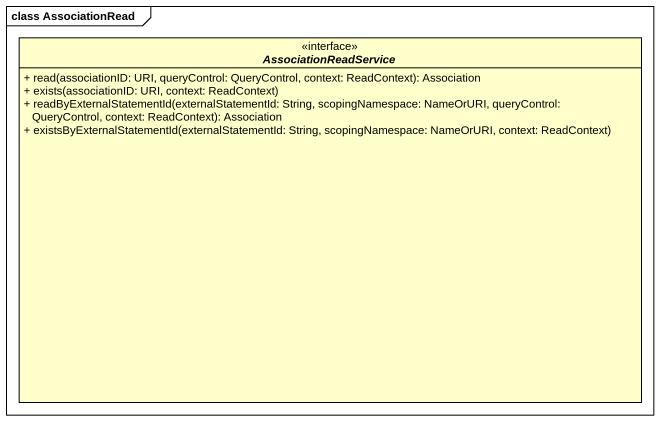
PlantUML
@startuml
mainframe class AssociationRead
hide circle
hide empty members
skinparam classAttributeIconSize 0
interface AssociationReadService <<interface>> {
  + read(associationID: URI, queryControl: QueryControl, context: ReadContext): Association
  + exists(associationID: URI, context: ReadContext)
  + readByExternalStatementId(externalStatementId: String, scopingNamespace: NameOrURI, queryControl: QueryControl, context: ReadContext): Association
  + existsByExternalStatementId(externalStatementId: String, scopingNamespace: NameOrURI, context: ReadContext)
}
@enduml
